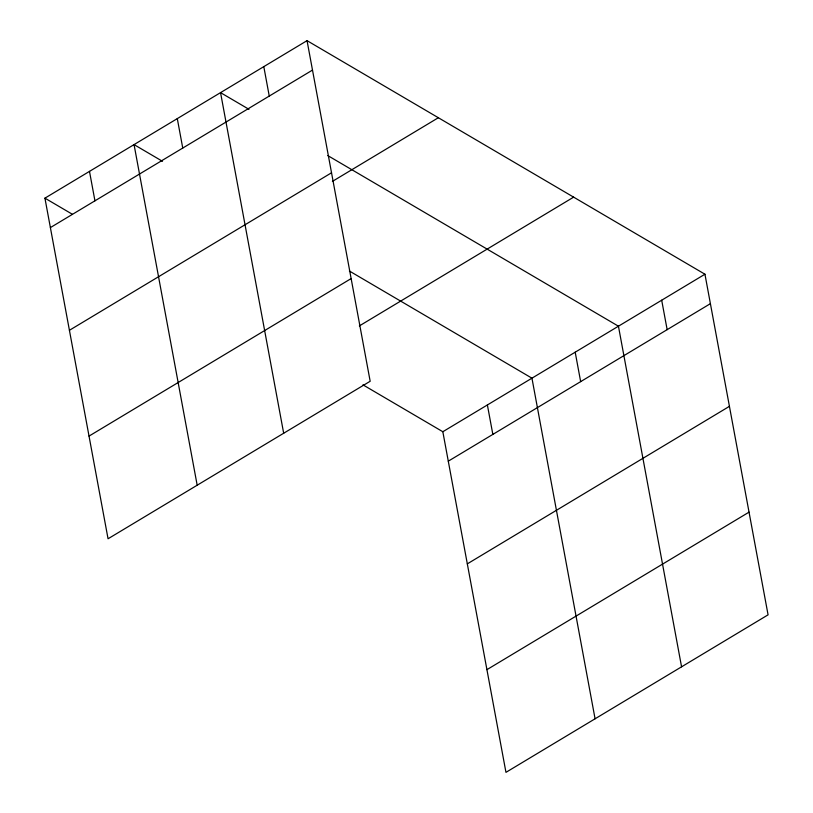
<?xml version="1.0" encoding="UTF-8"?>
<svg xmlns="http://www.w3.org/2000/svg" width="813" height="813" viewBox="0 0 813 813"><rect width="100%" height="100%" fill="white"/><g stroke="black" fill="none" stroke-linecap="round" stroke-linejoin="round"><path stroke-width="1.22" d="M307.04 40.65L370.169 381.267L108.058 538.775L44.928 198.159L307.04 40.65L704.942 274.225L768.072 614.841L505.96 772.35L442.831 431.733L362.954 384.844M50.386 227.599L312.497 70.091M69.42 330.291L331.531 172.783M332.395 181.401L438.349 117.733M89.034 436.093L351.145 278.574M359.346 325.922L573.632 197.142M442.831 431.733L704.942 274.225M448.288 461.174L710.399 303.666M467.312 563.866L729.424 406.348M486.926 669.658L749.037 512.149M248.991 109.328L220.547 92.631L283.676 433.248M327.781 155.578L618.439 326.196L681.568 666.812M162.498 161.309L134.054 144.612L197.183 485.229M349.366 271.003L531.946 378.177L595.075 718.794M44.928 198.159L72.286 214.215M661.691 300.21L667.148 329.651M575.198 352.192L580.655 381.632M487.383 404.955L492.841 434.396M263.798 66.636L269.255 96.076M177.295 118.617L182.752 148.057M89.491 171.38L94.948 200.821"/></g></svg>
